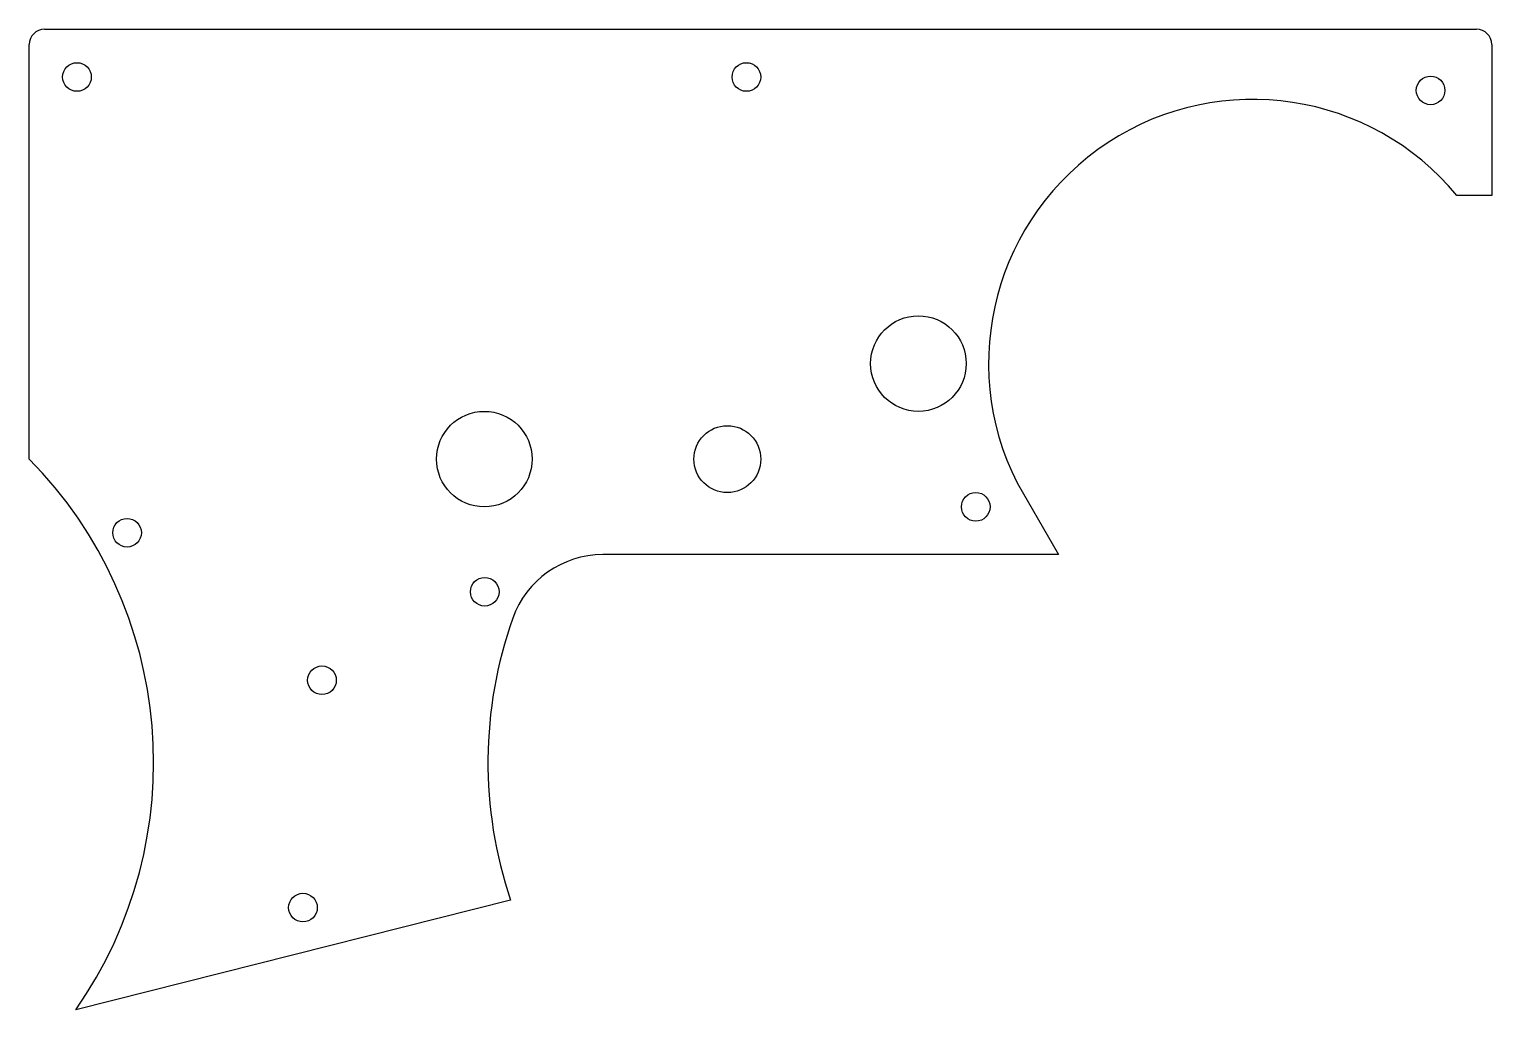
# Model space of a CAD drawing. Header units: millimetres. Extents: x -73 to 80, y -58 to 45.
import ezdxf

# ---------------------------------------------------------------- set-up
doc = ezdxf.new("R2010")
doc.units = ezdxf.units.MM

msp = doc.modelspace()

# ---------------------------------------------------------------- linework, layer by layer
at = {"color": 7, "linetype": 'Continuous', "lineweight": 25}
for p, q in [((-71.46, 45), (78.4, 45)), ((-73.06, 0), (-73.06, 43.4)), ((80, 43.4), (80, 27.6)), ((80, 27.6), (76.33, 27.6)), ((30.33, -2.5), (34.66, -10)), ((34.66, -10), (-13.03, -10)), ((-22.68, -46.17), (-68.19, -57.65))]:
    msp.add_line(p, q, dxfattribs=at)
for centre, radius in [((-68.06, 40), 1.5), ((2, 40), 1.5), ((73.6, 38.6), 1.5), ((20, 10), 5), ((-25.43, 0), 5), ((0, 0), 3.5), ((26, -5), 1.5), ((-62.82, -7.71), 1.5), ((-25.39, -13.89), 1.5), ((-42.42, -23.15), 1.5), ((-44.41, -46.95), 1.5)]:
    msp.add_circle(centre, radius, dxfattribs=at)
for centre, radius, start, end in [((-71.46, 43.4), 1.6, 90, 180), ((78.4, 43.4), 1.6, 0, 90), ((55, 10), 27.66, 39.5232, 206.8709), ((-105.29, -31.75), 45.25, 325.0896, 44.5701), ((-13.03, -20), 10, 90, 160.5223), ((20.2, -31.75), 45.25, 160.5223, 198.5848)]:
    msp.add_arc(centre, radius, start, end, dxfattribs=at)

doc.saveas('drawing.dxf')
